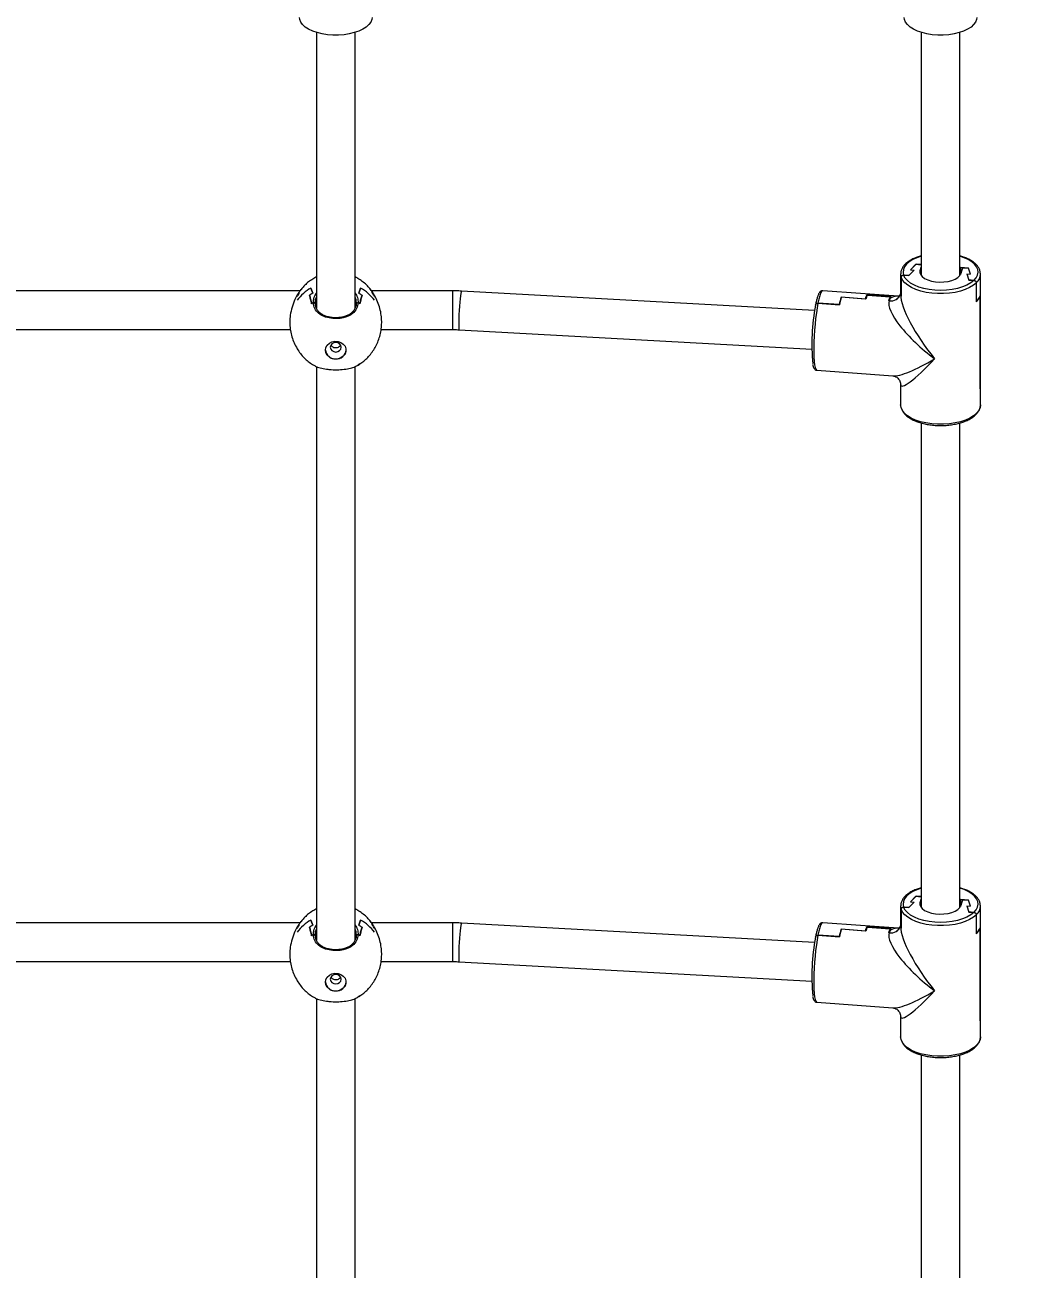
# Model space of a CAD drawing. Header units: millimetres. Extents: x -4213 to 6276, y -6120 to 3870.
# Drawn here: x -298 to 110, y -1187 to -673 of the extents above; entities that cross this region are included whole.
import ezdxf

# ---------------------------------------------------------------- set-up
doc = ezdxf.new("R2010")
doc.units = ezdxf.units.MM
for name, color, linetype in [('DIKOM_ОБЪЕКТ', 7, 'Continuous'), ('DIKOM_РАЗМЕР_ЗОНА', 7, 'Continuous'), ('DIKOM_РАЗМЕР_ОБЪЕКТА', 7, 'Continuous')]:
    doc.layers.add(name, color=color, linetype=linetype)
doc.styles.add('style1', font='arial.ttf', dxfattribs={"width": 0.8})
doc.dimstyles.new('1-50', dxfattribs={"dimtxt": 300, "dimasz": 200, "dimexe": 100, "dimexo": 0, "dimgap": 100, "dimtad": 1, "dimtxsty": 'style1', "dimcen": 200, "dimclrd": 7, "dimclre": 7, "dimclrt": 7, "dimadec": 1, "dimazin": 2, "dimtfac": 1, "dimtmove": 0, "dimatfit": 2, "dimfxl": 0, "dimlwd": 25, "dimlwe": 18, "dimarcsym": 0})

# ---------------------------------------------------------------- blocks, each defined once
blk = doc.blocks.new('*D10')
at = {"layer": 'Defpoints', "color": 0, "transparency": 16777216}
for p in [(-1727.86, 1809.48), (-15.26, -2213.81), (5045.73, -2213.81)]:
    blk.add_point(p, dxfattribs=at)
at = {"layer": 'DIKOM_РАЗМЕР_ОБЪЕКТА', "color": 7, "lineweight": 18, "transparency": 16777216}
for p, q in [((-1727.86, 1809.48), (5145.73, 1809.48)), ((-15.26, -2213.81), (5145.73, -2213.81))]:
    blk.add_line(p, q, dxfattribs=at)
at = {"layer": 'DIKOM_РАЗМЕР_ОБЪЕКТА', "color": 7, "lineweight": 25, "transparency": 16777216}
blk.add_line((5045.73, 1609.48), (5045.73, -2013.81), dxfattribs=at)
at = {"layer": 'DIKOM_РАЗМЕР_ОБЪЕКТА', "color": 7, "transparency": 16777216}
for points in [[(5012.4, 1609.48), (5079.07, 1609.48), (5045.73, 1809.48)], [(5012.4, -2013.81), (5079.07, -2013.81), (5045.73, -2213.81)]]:
    blk.add_solid(points, dxfattribs=at)
at = {"layer": 'DIKOM_РАЗМЕР_ОБЪЕКТА', "color": 7, "transparency": 16777216, "insert": (4792.56, -133.86), "char_height": 300, "attachment_point": 5, "rotation": 90, "style": 'style1'}
blk.add_mtext('4000', dxfattribs=at)
blk = doc.blocks.new('*D11')
at = {"layer": 'Defpoints', "color": 0, "transparency": 16777216}
for p in [(-2152.13, 1385.22), (2355.18, -47.82), (2355.18, -4950.7)]:
    blk.add_point(p, dxfattribs=at)
at = {"layer": 'DIKOM_РАЗМЕР_ОБЪЕКТА', "color": 7, "lineweight": 18, "transparency": 16777216}
for p, q in [((-2152.13, 1385.22), (-2152.13, -5050.7)), ((2355.18, -47.82), (2355.18, -5050.7))]:
    blk.add_line(p, q, dxfattribs=at)
at = {"layer": 'DIKOM_РАЗМЕР_ОБЪЕКТА', "color": 7, "lineweight": 25, "transparency": 16777216}
blk.add_line((-1952.13, -4950.7), (2155.18, -4950.7), dxfattribs=at)
at = {"layer": 'DIKOM_РАЗМЕР_ОБЪЕКТА', "color": 7, "transparency": 16777216}
for points in [[(-1952.13, -4917.36), (-1952.13, -4984.03), (-2152.13, -4950.7)], [(2155.18, -4917.36), (2155.18, -4984.03), (2355.18, -4950.7)]]:
    blk.add_solid(points, dxfattribs=at)
at = {"layer": 'DIKOM_РАЗМЕР_ОБЪЕКТА', "color": 7, "transparency": 16777216, "insert": (229.85, -4697.52), "char_height": 300, "attachment_point": 5, "style": 'style1'}
blk.add_mtext('4500', dxfattribs=at)
blk = doc.blocks.new('*D12')
at = {"layer": 'Defpoints', "color": 0, "transparency": 16777216}
for p in [(-2081.42, 3870.14), (324.17, -3713.81), (6175.91, -3713.81)]:
    blk.add_point(p, dxfattribs=at)
at = {"layer": 'DIKOM_РАЗМЕР_ЗОНА', "color": 7, "lineweight": 18, "transparency": 16777216}
for p, q in [((-2081.42, 3870.14), (6275.91, 3870.14)), ((324.17, -3713.81), (6275.91, -3713.81))]:
    blk.add_line(p, q, dxfattribs=at)
at = {"layer": 'DIKOM_РАЗМЕР_ЗОНА', "color": 7, "lineweight": 25, "transparency": 16777216}
blk.add_line((6175.91, 3670.14), (6175.91, -3513.81), dxfattribs=at)
at = {"layer": 'DIKOM_РАЗМЕР_ЗОНА', "color": 7, "transparency": 16777216}
for points in [[(6142.57, 3670.14), (6209.24, 3670.14), (6175.91, 3870.14)], [(6142.57, -3513.81), (6209.24, -3513.81), (6175.91, -3713.81)]]:
    blk.add_solid(points, dxfattribs=at)
at = {"layer": 'DIKOM_РАЗМЕР_ЗОНА', "color": 7, "transparency": 16777216, "insert": (5922.73, -112.66), "char_height": 300, "attachment_point": 5, "rotation": 90, "style": 'style1'}
blk.add_mtext('7600', dxfattribs=at)
blk = doc.blocks.new('*D13')
at = {"layer": 'Defpoints', "color": 0, "transparency": 16777216}
for p in [(-4212.78, 1738.76), (3855.18, -47.82), (3855.18, -6019.79)]:
    blk.add_point(p, dxfattribs=at)
at = {"layer": 'DIKOM_РАЗМЕР_ЗОНА', "color": 7, "lineweight": 18, "transparency": 16777216}
for p, q in [((-4212.78, 1738.76), (-4212.78, -6119.79)), ((3855.18, -47.82), (3855.18, -6119.79))]:
    blk.add_line(p, q, dxfattribs=at)
at = {"layer": 'DIKOM_РАЗМЕР_ЗОНА', "color": 7, "lineweight": 25, "transparency": 16777216}
blk.add_line((-4012.78, -6019.79), (3655.18, -6019.79), dxfattribs=at)
at = {"layer": 'DIKOM_РАЗМЕР_ЗОНА', "color": 7, "transparency": 16777216}
for points in [[(-4012.78, -5986.46), (-4012.78, -6053.13), (-4212.78, -6019.79)], [(3655.18, -5986.46), (3655.18, -6053.13), (3855.18, -6019.79)]]:
    blk.add_solid(points, dxfattribs=at)
at = {"layer": 'DIKOM_РАЗМЕР_ЗОНА', "color": 7, "transparency": 16777216, "insert": (310.33, -5766.62), "char_height": 300, "attachment_point": 5, "style": 'style1'}
blk.add_mtext('8100', dxfattribs=at)

msp = doc.modelspace()

# ---------------------------------------------------------------- linework, layer by layer
at = {"layer": 'DIKOM_ОБЪЕКТ', "color": 7, "linetype": 'Continuous', "lineweight": 15}
for p, q in [((-177.821, -676.094), (-177.821, -790.124)), ((-161.821, -790.109), (-161.821, -676.094)), ((72.179, -676.094), (72.179, -776.56)), ((88.179, -776.56), (88.179, -676.094)), ((63.681, -775.884), (63.679, -776.02)), ((63.679, -776.02), (63.679, -783.772)), ((67.103, -776.616), (64.908, -776.453)), ((64.926, -776.504), (67.058, -776.662)), ((67.058, -776.662), (69.301, -774.344)), ((70.046, -771.915), (67.818, -774.234)), ((70.016, -771.962), (67.818, -774.234)), ((67.818, -774.234), (69.301, -774.344)), ((70.016, -771.962), (72.179, -772.122)), ((72.179, -772.073), (70.046, -771.915)), ((70.046, -771.965), (70.046, -771.915)), ((71.773, -774.527), (72.179, -773.206)), ((71.773, -775.771), (71.773, -774.527)), ((91.801, -773.525), (88.438, -773.276)), ((88.438, -773.276), (88.438, -776.136)), ((89.314, -773.391), (88.584, -775.771)), ((89.314, -773.391), (91.801, -773.575)), ((91.056, -775.954), (92.539, -776.064)), ((91.056, -775.954), (91.809, -778.494)), ((92.539, -776.064), (91.801, -773.525)), ((91.801, -773.575), (91.801, -773.525)), ((92.539, -776.064), (91.801, -773.575)), ((96.679, -776.02), (96.662, -775.66)), ((96.679, -822.183), (96.679, -776.02)), ((-179.322, -783.96), (-180.071, -781.821)), ((-180.071, -781.821), (-179.322, -783.96)), ((-159.572, -781.821), (-160.321, -783.96)), ((-160.321, -783.96), (-159.572, -781.821)), ((63.869, -777.247), (63.869, -784.999)), ((63.885, -785.137), (63.885, -777.298)), ((93.99, -778.606), (91.794, -778.443)), ((91.809, -778.494), (93.941, -778.652)), ((94.982, -787.439), (94.982, -779.6)), ((95.028, -787.305), (95.028, -779.553)), ((-184.625, -782.948), (-405.024, -782.948)), ((-178.525, -784.955), (-177.821, -783.889)), ((-121.524, -782.948), (-155.024, -782.948)), ((-154.966, -783.111), (-154.637, -784.072)), ((-121.524, -782.948), (-121.524, -798.948)), ((28.134, -791.09), (-117.894, -783.048)), ((62.668, -785.18), (31.46, -782.87)), ((49.03, -786.344), (39.043, -785.605)), ((39.043, -785.605), (39.043, -785.947)), ((49.277, -786.363), (39.142, -785.612)), ((59.663, -785.323), (49.775, -784.591)), ((49.775, -784.591), (49.775, -785.037)), ((49.985, -784.663), (59.379, -785.359)), ((58.918, -787.076), (58.671, -787.058)), ((59.379, -785.829), (59.379, -785.359)), ((63.679, -783.859), (63.679, -784.503)), ((63.885, -785), (63.869, -784.999)), ((96.494, -785.067), (96.467, -785.065)), ((96.494, -823.391), (96.494, -784.979)), ((96.494, -785.067), (96.494, -823.478)), ((-161.305, -788.081), (-161.305, -787.786)), ((29.497, -788.058), (38.397, -788.717)), ((38.313, -788.634), (29.512, -787.983)), ((38.313, -788.634), (38.313, -788.711)), ((95.028, -787.305), (94.982, -787.302)), ((-401.09, -798.948), (-188.567, -798.948)), ((-151.09, -798.948), (-121.524, -798.948)), ((-118.774, -799.024), (26.945, -807.049)), ((-177.821, -814.246), (-177.821, -1051.425)), ((-161.821, -1051.409), (-161.821, -814.248)), ((29.024, -815.78), (60.494, -818.109)), ((63.679, -821.539), (63.679, -830.022)), ((96.679, -830.022), (96.679, -822.27)), ((96.679, -830.022), (96.676, -830.16)), ((72.179, -837.57), (72.179, -1037.861)), ((88.179, -1037.861), (88.179, -837.575)), ((70.046, -1033.216), (67.818, -1035.535)), ((70.016, -1033.263), (67.818, -1035.535)), ((70.016, -1033.263), (72.179, -1033.423)), ((72.179, -1033.374), (70.046, -1033.216)), ((70.046, -1033.265), (70.046, -1033.216)), ((63.681, -1037.184), (63.679, -1037.321)), ((63.679, -1037.321), (63.679, -1045.073)), ((63.869, -1038.548), (63.869, -1046.3)), ((63.885, -1046.438), (63.885, -1038.599)), ((67.103, -1037.916), (64.908, -1037.754)), ((64.926, -1037.805), (67.058, -1037.963)), ((67.058, -1037.963), (69.301, -1035.645)), ((67.818, -1035.535), (69.301, -1035.645)), ((71.773, -1035.828), (72.179, -1034.506)), ((71.773, -1037.072), (71.773, -1035.828)), ((91.801, -1034.826), (88.438, -1034.577)), ((88.438, -1034.577), (88.438, -1037.436)), ((89.314, -1034.691), (88.584, -1037.072)), ((89.314, -1034.691), (91.801, -1034.875)), ((91.056, -1037.255), (92.539, -1037.364)), ((91.056, -1037.255), (91.809, -1039.795)), ((92.539, -1037.364), (91.801, -1034.826)), ((91.801, -1034.875), (91.801, -1034.826)), ((92.539, -1037.364), (91.801, -1034.875)), ((96.679, -1037.321), (96.662, -1036.961)), ((96.679, -1083.484), (96.679, -1037.321)), ((-184.625, -1044.249), (-405.024, -1044.249)), ((-179.322, -1045.261), (-180.071, -1043.122)), ((-180.071, -1043.122), (-179.322, -1045.261)), ((-159.572, -1043.122), (-160.321, -1045.261)), ((-160.321, -1045.261), (-159.572, -1043.122)), ((-121.524, -1044.249), (-155.024, -1044.249)), ((-121.524, -1044.249), (-121.524, -1060.249)), ((62.668, -1046.481), (31.46, -1044.171)), ((93.99, -1039.906), (91.794, -1039.744)), ((91.809, -1039.795), (93.941, -1039.952)), ((94.982, -1048.739), (94.982, -1040.9)), ((95.028, -1048.606), (95.028, -1040.854)), ((-178.525, -1046.256), (-177.821, -1045.19)), ((-161.305, -1049.382), (-161.305, -1049.086)), ((-154.966, -1044.411), (-154.637, -1045.373)), ((28.134, -1052.391), (-117.894, -1044.349)), ((29.497, -1049.359), (38.397, -1050.018)), ((38.313, -1049.934), (29.512, -1049.283)), ((49.03, -1047.645), (39.043, -1046.906)), ((39.043, -1046.906), (39.043, -1047.247)), ((49.277, -1047.663), (39.142, -1046.913)), ((59.663, -1046.624), (49.775, -1045.892)), ((49.775, -1045.892), (49.775, -1046.338)), ((49.985, -1045.964), (59.379, -1046.659)), ((58.918, -1048.377), (58.671, -1048.358)), ((59.379, -1047.13), (59.379, -1046.659)), ((63.679, -1045.16), (63.679, -1045.804)), ((63.885, -1046.301), (63.869, -1046.3)), ((95.028, -1048.606), (94.982, -1048.603)), ((96.494, -1046.367), (96.467, -1046.365)), ((96.494, -1084.691), (96.494, -1046.28)), ((96.494, -1046.367), (96.494, -1084.778)), ((38.313, -1049.934), (38.313, -1050.012)), ((-401.09, -1060.249), (-188.567, -1060.249)), ((-151.09, -1060.249), (-121.524, -1060.249)), ((-118.774, -1060.324), (26.945, -1068.349)), ((-177.821, -1075.546), (-177.821, -1312.726)), ((-161.821, -1312.71), (-161.821, -1075.549)), ((29.024, -1077.081), (60.494, -1079.41)), ((63.679, -1082.839), (63.679, -1091.323)), ((96.679, -1091.323), (96.679, -1083.571)), ((96.679, -1091.323), (96.676, -1091.461)), ((72.179, -1098.87), (72.179, -1299.161)), ((88.179, -1299.161), (88.179, -1098.875))]:
    msp.add_line(p, q, dxfattribs=at)
at = {"layer": 'DIKOM_ОБЪЕКТ', "color": 7, "linetype": 'Continuous', "lineweight": 15, "flags": 128}
for points in [[(-154.821, -669.861), (-154.92, -670.706), (-155.358, -671.813), (-156.134, -672.875), (-157.231, -673.866), (-158.623, -674.764), (-160.278, -675.546), (-162.156, -676.195), (-164.214, -676.696), (-166.404, -677.036), (-168.673, -677.208), (-170.97, -677.208), (-173.239, -677.036), (-175.429, -676.696), (-177.487, -676.195), (-179.365, -675.546), (-181.02, -674.764), (-182.412, -673.866), (-183.509, -672.875), (-184.285, -671.813), (-184.723, -670.706), (-184.821, -669.861)], [(95.179, -669.861), (95.08, -670.706), (94.642, -671.813), (93.866, -672.875), (92.769, -673.866), (91.377, -674.764), (89.722, -675.546), (87.844, -676.195), (85.786, -676.696), (83.596, -677.036), (81.327, -677.208), (79.03, -677.208), (76.761, -677.036), (74.571, -676.696), (72.513, -676.195), (70.635, -675.546), (68.98, -674.764), (67.588, -673.866), (66.491, -672.875), (65.715, -671.813), (65.277, -670.706), (65.179, -669.861)], [(72.179, -768.627), (70.394, -769.243), (68.693, -770.036), (67.255, -770.945), (66.112, -771.951), (65.291, -773.03), (64.811, -774.157), (64.682, -775.307), (64.908, -776.453)], [(93.99, -778.606), (94.893, -777.543), (95.459, -776.425), (95.676, -775.278), (95.539, -774.129), (95.05, -773.002), (94.221, -771.925), (93.07, -770.921), (91.625, -770.014), (89.918, -769.225), (88.179, -768.627)], [(63.679, -776.02), (63.679, -776.038), (63.869, -777.247)], [(93.941, -778.652), (92.673, -779.655), (91.104, -780.551), (89.272, -781.316), (87.221, -781.932), (85.001, -782.386), (82.664, -782.665), (80.268, -782.764), (77.87, -782.679), (75.527, -782.413), (73.296, -781.972), (71.231, -781.367), (69.381, -780.612), (67.791, -779.726), (66.499, -778.729), (65.536, -777.647), (64.926, -776.504)], [(71.773, -774.527), (71.694, -775.399), (71.985, -776.26), (72.634, -777.073), (73.613, -777.801), (74.879, -778.414), (76.377, -778.884), (78.041, -779.191), (79.798, -779.321), (81.572, -779.268), (83.285, -779.036), (84.862, -778.634), (86.234, -778.079), (87.342, -777.397), (88.137, -776.616), (88.584, -775.771)], [(88.179, -773.245), (88.28, -773.26), (88.438, -773.276)], [(94.982, -779.6), (93.741, -780.637), (92.2, -781.572), (90.395, -782.385), (88.364, -783.058), (86.153, -783.576), (83.81, -783.927), (81.388, -784.104), (78.938, -784.103), (76.516, -783.924), (74.175, -783.571), (71.966, -783.051), (69.938, -782.376), (68.136, -781.561), (66.599, -780.624), (65.361, -779.586), (64.45, -778.469), (63.885, -777.298)], [(-117.894, -783.048), (-117.921, -783.059), (-118.035, -783.338), (-118.163, -783.976), (-118.299, -784.945), (-118.437, -786.198), (-118.57, -787.677), (-118.692, -789.314), (-118.797, -791.031), (-118.88, -792.748), (-118.938, -794.385), (-118.968, -795.866), (-118.968, -797.121), (-118.938, -798.091), (-118.88, -798.731), (-118.797, -799.012), (-118.774, -799.024)], [(31.46, -782.87), (31.3, -782.903), (30.958, -783.242), (30.6, -783.938), (30.235, -784.977), (29.869, -786.335), (29.512, -787.983)], [(29.497, -788.058), (29.157, -789.968), (28.841, -792.085), (28.556, -794.364), (28.309, -796.753), (28.105, -799.199), (27.948, -801.648), (27.842, -804.045), (27.79, -806.338), (27.792, -808.474), (27.849, -810.407), (27.959, -812.093), (28.12, -813.495), (28.328, -814.582), (28.578, -815.33), (28.866, -815.721), (29.024, -815.78)], [(-174.072, -807.487), (-173.883, -806.396), (-173.333, -805.401), (-172.471, -804.592), (-171.374, -804.041), (-170.139, -803.795), (-168.876, -803.878), (-167.696, -804.281), (-166.706, -804.969), (-165.992, -805.881), (-165.619, -806.935), (-165.619, -808.038), (-165.992, -809.093), (-166.706, -810.004), (-167.696, -810.692), (-168.876, -811.096), (-170.139, -811.178), (-171.374, -810.932), (-172.471, -810.381), (-173.333, -809.572), (-173.883, -808.578), (-174.072, -807.487)], [(-169.821, -808.228), (-168.96, -808.079), (-168.231, -807.654), (-167.743, -807.018), (-167.572, -806.268), (-167.743, -805.518), (-168.231, -804.883), (-168.96, -804.458), (-169.821, -804.309), (-170.683, -804.458), (-171.412, -804.883), (-171.9, -805.518), (-172.071, -806.268), (-171.9, -807.018), (-171.412, -807.654), (-170.683, -808.079), (-169.821, -808.228)], [(96.676, -830.16), (96.499, -831.214), (95.954, -832.397), (95.056, -833.527), (93.825, -834.579), (92.288, -835.528), (90.48, -836.354), (88.442, -837.039), (86.218, -837.566), (83.859, -837.924), (81.417, -838.105), (78.948, -838.106), (76.507, -837.925), (74.147, -837.567), (71.923, -837.041), (69.884, -836.357), (68.075, -835.531), (66.537, -834.582), (65.305, -833.531), (64.405, -832.401), (63.859, -831.218), (63.679, -830.022)], [(72.179, -1029.927), (70.394, -1030.544), (68.693, -1031.336), (67.255, -1032.246), (66.112, -1033.251), (65.291, -1034.33), (64.811, -1035.458), (64.682, -1036.607), (64.908, -1037.754)], [(93.99, -1039.906), (94.893, -1038.843), (95.459, -1037.726), (95.676, -1036.579), (95.539, -1035.429), (95.05, -1034.303), (94.221, -1033.225), (93.07, -1032.222), (91.625, -1031.315), (89.918, -1030.526), (88.179, -1029.927)], [(63.679, -1037.321), (63.679, -1037.339), (63.869, -1038.548)], [(94.982, -1040.9), (93.741, -1041.938), (92.2, -1042.873), (90.395, -1043.686), (88.364, -1044.359), (86.153, -1044.877), (83.81, -1045.228), (81.388, -1045.405), (78.938, -1045.404), (76.516, -1045.225), (74.175, -1044.871), (71.966, -1044.351), (69.938, -1043.677), (68.136, -1042.862), (66.599, -1041.925), (65.361, -1040.887), (64.45, -1039.77), (63.885, -1038.599)], [(93.941, -1039.952), (92.673, -1040.956), (91.104, -1041.851), (89.272, -1042.616), (87.221, -1043.233), (85.001, -1043.687), (82.664, -1043.966), (80.268, -1044.064), (77.87, -1043.98), (75.527, -1043.713), (73.296, -1043.273), (71.231, -1042.667), (69.381, -1041.913), (67.791, -1041.027), (66.499, -1040.03), (65.536, -1038.948), (64.926, -1037.805)], [(71.773, -1035.828), (71.694, -1036.7), (71.985, -1037.561), (72.634, -1038.374), (73.613, -1039.102), (74.879, -1039.715), (76.377, -1040.185), (78.041, -1040.491), (79.798, -1040.621), (81.572, -1040.569), (83.285, -1040.337), (84.862, -1039.935), (86.234, -1039.38), (87.342, -1038.697), (88.137, -1037.917), (88.584, -1037.072)], [(88.179, -1034.546), (88.28, -1034.561), (88.438, -1034.577)], [(31.46, -1044.171), (31.3, -1044.204), (30.958, -1044.542), (30.6, -1045.239), (30.235, -1046.278), (29.869, -1047.636), (29.512, -1049.283)], [(-117.894, -1044.349), (-117.921, -1044.36), (-118.035, -1044.638), (-118.163, -1045.277), (-118.299, -1046.245), (-118.437, -1047.498), (-118.57, -1048.978), (-118.692, -1050.614), (-118.797, -1052.332), (-118.88, -1054.049), (-118.938, -1055.686), (-118.968, -1057.167), (-118.968, -1058.421), (-118.938, -1059.392), (-118.88, -1060.032), (-118.797, -1060.312), (-118.774, -1060.324)], [(29.497, -1049.359), (29.157, -1051.269), (28.841, -1053.386), (28.556, -1055.665), (28.309, -1058.054), (28.105, -1060.5), (27.948, -1062.949), (27.842, -1065.346), (27.79, -1067.638), (27.792, -1069.775), (27.849, -1071.707), (27.959, -1073.394), (28.12, -1074.796), (28.328, -1075.883), (28.578, -1076.63), (28.866, -1077.022), (29.024, -1077.081)], [(-174.072, -1068.787), (-173.883, -1067.696), (-173.333, -1066.702), (-172.471, -1065.893), (-171.374, -1065.341), (-170.139, -1065.096), (-168.876, -1065.178), (-167.696, -1065.582), (-166.706, -1066.269), (-165.992, -1067.181), (-165.619, -1068.236), (-165.619, -1069.339), (-165.992, -1070.393), (-166.706, -1071.305), (-167.696, -1071.993), (-168.876, -1072.396), (-170.139, -1072.479), (-171.374, -1072.233), (-172.471, -1071.681), (-173.333, -1070.873), (-173.883, -1069.878), (-174.072, -1068.787)], [(-169.821, -1069.529), (-168.96, -1069.38), (-168.231, -1068.955), (-167.743, -1068.319), (-167.572, -1067.569), (-167.743, -1066.819), (-168.231, -1066.183), (-168.96, -1065.758), (-169.821, -1065.609), (-170.683, -1065.758), (-171.412, -1066.183), (-171.9, -1066.819), (-172.071, -1067.569), (-171.9, -1068.319), (-171.412, -1068.955), (-170.683, -1069.38), (-169.821, -1069.529)], [(96.676, -1091.461), (96.499, -1092.515), (95.954, -1093.698), (95.056, -1094.828), (93.825, -1095.879), (92.288, -1096.829), (90.48, -1097.655), (88.442, -1098.339), (86.218, -1098.866), (83.859, -1099.225), (81.417, -1099.406), (78.948, -1099.406), (76.507, -1099.226), (74.147, -1098.868), (71.923, -1098.341), (69.884, -1097.658), (68.075, -1096.832), (66.537, -1095.883), (65.305, -1094.832), (64.405, -1093.702), (63.859, -1092.519), (63.679, -1091.323)]]:
    msp.add_lwpolyline(points, dxfattribs=at)
at = {"layer": 'DIKOM_ОБЪЕКТ', "color": 7, "linetype": 'Continuous', "lineweight": 15}
for centre, radius, start, end in [((91.76, -775.875), 4.921, 311.62395, 358.31127), ((-171.405, -797.574), 17.98, 118.81771, 143.29418), ((-168.238, -797.574), 17.98, 36.70582, 61.18229), ((-172.458, -794.395), 16.248, 140.55723, 145.83358), ((-170.548, -801.018), 19.182, 117.21843, 121.94233), ((-169.083, -800.998), 19.158, 58.05483, 62.78442), ((-167.541, -791.768), 15.306, 37.51153, 38.84073), ((-167.185, -794.395), 16.248, 34.16642, 39.44277), ((68.984, -794.424), 31.213, 163.58753, 169.30878), ((69.401, -794.513), 31.541, 163.60845, 169.41074), ((55.421, -788.024), 6.608, 148.69601, 165.27075), ((56.031, -788.178), 6.994, 149.82898, 164.95156), ((65.419, -788.871), 6.988, 149.82564, 164.96175), ((59.476, -782.599), 4.512, 262.9017, 339.32947), ((59.537, -782.696), 4.424, 261.96233, 339.42007), ((65.309, -788.756), 6.608, 148.69601, 165.27075), ((67.769, -783.766), 4.091, 180.07962, 197.54315), ((67.782, -783.852), 4.104, 180.09904, 198.25237), ((90.978, -783.218), 5.818, 313.49626, 341.47663), ((91.012, -783.149), 5.78, 314.01719, 341.53676), ((-170.456, -803.572), 17.894, 118.76392, 121.40158), ((-169.258, -803.698), 18.039, 58.61299, 61.22982), ((112.534, -805.042), 85.562, 169.12706, 185.42596), ((-170.114, -807.145), 3.966, 183.66456, 274.22442), ((-169.529, -807.145), 3.966, 265.77381, 356.33721), ((-169.182, -797.77), 17.887, 298.75908, 301.3981), ((92.575, -822.175), 4.103, 342.77372, 359.89295), ((92.569, -822.262), 4.109, 342.78658, 359.8801), ((91.76, -1037.176), 4.921, 311.62486, 358.3111), ((-171.406, -1058.873), 17.977, 118.81623, 143.29634), ((-168.237, -1058.873), 17.977, 36.70366, 61.18377), ((-167.545, -1053.07), 15.31, 37.50566, 38.83472), ((-172.467, -1055.689), 16.237, 140.5554, 145.8354), ((-170.548, -1062.318), 19.182, 117.21843, 121.94233), ((-170.514, -1064.771), 17.778, 118.75882, 121.41385), ((-169.2, -1064.895), 17.92, 58.60069, 61.23495), ((-169.083, -1062.298), 19.158, 58.05483, 62.78442), ((-167.176, -1055.689), 16.237, 34.1646, 39.4446), ((68.988, -1055.726), 31.217, 163.5877, 169.3081), ((69.397, -1055.813), 31.537, 163.6081, 169.41108), ((55.421, -1049.325), 6.608, 148.69601, 165.27075), ((56.031, -1049.479), 6.994, 149.82898, 164.95156), ((65.419, -1050.171), 6.987, 149.82496, 164.96101), ((59.476, -1043.9), 4.512, 262.90233, 339.32883), ((59.537, -1043.996), 4.424, 261.96388, 339.41853), ((65.309, -1050.057), 6.608, 148.69601, 165.27075), ((67.77, -1045.067), 4.091, 180.08032, 197.54245), ((67.782, -1045.153), 4.104, 180.09822, 198.25234), ((90.978, -1044.519), 5.818, 313.49626, 341.47663), ((91.012, -1044.45), 5.78, 314.01691, 341.53571), ((112.535, -1066.343), 85.563, 169.12711, 185.42592), ((-170.114, -1068.446), 3.966, 183.66524, 274.22284), ((-169.529, -1068.446), 3.966, 265.77539, 356.33653), ((-169.078, -1059.247), 17.682, 298.74026, 301.40975), ((92.576, -1083.476), 4.103, 342.77265, 359.89318), ((92.569, -1083.562), 4.11, 342.78714, 359.8787)]:
    msp.add_arc(centre, radius, start, end, dxfattribs=at)
for centre, major_axis, ratio, start_param, end_param in [((80.179, -803.021), (20.83, -16.769), 0.2931183, 3.2582357, 4.8290321), ((80.179, -803.021), (20.83, -16.769), 0.2931183, 2.739863, 3.2582357), ((80.179, -803.021), (-15.548, 21.096), 0.2617599, 0.3292647, 0.3412619), ((80.179, -803.021), (-15.548, 21.096), 0.2617599, 0.3412619, 1.7625369), ((-169.821, -790.116), (8.5, 0), 0.346112, 2.7968915, 2.9562554), ((-169.821, -790.116), (8.5, 0), 0.346112, 0.1870179, 0.3447012), ((80.179, -803.021), (21.183, 14.42), 0.2116084, 3.4017957, 4.4542193), ((80.179, -803.021), (16.284, 19.132), 0.1389714, 2.9797448, 4.4010199), ((80.179, -1064.322), (20.83, -16.769), 0.2931183, 3.2582357, 4.8290321), ((80.179, -1064.322), (20.83, -16.769), 0.2931183, 2.739863, 3.2582357), ((80.179, -1064.322), (-15.548, 21.096), 0.2617599, 0.3292647, 0.3412619), ((80.179, -1064.322), (-15.548, 21.096), 0.2617599, 0.3412619, 1.7625369), ((-169.821, -1051.416), (8.5, 0), 0.346112, 2.7968915, 2.9562554), ((-169.821, -1051.416), (8.5, 0), 0.346112, 0.1870179, 0.3447012), ((80.179, -1064.322), (21.183, 14.42), 0.2116084, 3.4017957, 4.4542193), ((80.179, -1064.322), (16.284, 19.132), 0.1389714, 2.9797448, 4.4010199)]:
    msp.add_ellipse(centre, major_axis=major_axis, ratio=ratio, start_param=start_param, end_param=end_param, dxfattribs=at)
for points, knots in [([(72.179, -768.467), (71.606, -768.639), (70.374, -769.008), (68.695, -769.743), (67.136, -770.628), (65.826, -771.64), (64.788, -772.76), (64.082, -773.97), (63.717, -775.021), (63.721, -775.655), (63.722, -775.858)], [0, 0, 0, 0, 0.1185321, 0.2553075, 0.3927702, 0.5309158, 0.6691177, 0.8055126, 0.9377506, 1, 1, 1, 1]), ([(96.62, -775.594), (96.605, -775.361), (96.561, -774.72), (96.144, -773.706), (95.421, -772.581), (94.397, -771.525), (93.097, -770.549), (91.534, -769.681), (89.891, -768.974), (88.702, -768.626), (88.179, -768.472)], [0, 0, 0, 0, 0.0737129, 0.2023909, 0.3333895, 0.4686711, 0.607593, 0.7482608, 0.8890724, 1, 1, 1, 1]), ([(63.869, -777.247), (63.877, -777.163), (63.895, -776.986), (64.045, -776.749), (64.282, -776.563), (64.582, -776.453), (64.802, -776.453), (64.908, -776.453)], [0, 0, 0, 0, 0.1812459, 0.3816701, 0.5866926, 0.800288, 1, 1, 1, 1]), ([(63.885, -777.298), (63.885, -777.288), (63.886, -777.185), (63.934, -776.992), (64.101, -776.758), (64.356, -776.586), (64.645, -776.5), (64.843, -776.503), (64.926, -776.504)], [0, 0, 0, 0, 0.0211163, 0.221036, 0.4213401, 0.6274864, 0.8430621, 1, 1, 1, 1]), ([(-177.821, -777.207), (-177.902, -777.244), (-178.585, -777.55), (-179.812, -778.32), (-181.483, -779.55), (-182.963, -780.907), (-183.791, -781.915), (-184.161, -782.366)], [0, 0, 0, 0, 0.0319987, 0.2707746, 0.5226476, 0.786585, 1, 1, 1, 1]), ([(-155.48, -782.364), (-155.891, -781.868), (-156.789, -780.786), (-158.406, -779.352), (-160.106, -778.106), (-161.297, -777.488), (-161.821, -777.216)], [0, 0, 0, 0, 0.2358082, 0.5145456, 0.7860933, 1, 1, 1, 1]), ([(93.941, -778.652), (94.038, -778.665), (94.259, -778.697), (94.538, -778.837), (94.772, -779.039), (94.932, -779.28), (94.981, -779.484), (94.982, -779.59), (94.982, -779.6)], [0, 0, 0, 0, 0.1826787, 0.4148684, 0.5692101, 0.7739073, 0.978817, 1, 1, 1, 1]), ([(93.99, -778.606), (94.003, -778.607), (94.14, -778.618), (94.398, -778.686), (94.713, -778.878), (94.907, -779.112), (95.01, -779.343), (95.022, -779.48), (95.028, -779.553)], [0, 0, 0, 0, 0.0260803, 0.2583726, 0.4881969, 0.7092287, 0.8434921, 1, 1, 1, 1]), ([(-185.114, -783.688), (-185.299, -783.943), (-185.93, -784.815), (-186.816, -786.684), (-187.619, -788.808), (-188.273, -790.995), (-188.715, -793.164), (-188.77, -794.551), (-188.786, -794.944)], [0, 0, 0, 0, 0.1110267, 0.3805673, 0.5140782, 0.6521298, 0.901538, 1, 1, 1, 1]), ([(-184.161, -782.366), (-184.273, -782.492), (-184.636, -782.901), (-184.924, -783.363), (-185.122, -783.683)], [0, 0, 0, 0, 0.3095101, 1, 1, 1, 1]), ([(-185.006, -784.072), (-184.928, -783.752), (-184.788, -783.175), (-184.354, -782.616), (-184.16, -782.366)], [0, 0, 0, 0, 0.5547667, 1, 1, 1, 1]), ([(-185.006, -784.072), (-184.928, -783.752), (-184.788, -783.175), (-184.354, -782.616), (-184.16, -782.366)], [0, 0, 0, 0, 0.5547667, 1, 1, 1, 1]), ([(-179.78, -788.298), (-179.929, -787.645), (-180.23, -786.33), (-180.54, -785.273), (-180.696, -784.741)], [0, 0, 0, 0, 0.496483, 1, 1, 1, 1]), ([(-180.696, -784.741), (-180.542, -785.265), (-180.232, -786.322), (-179.931, -787.637), (-179.78, -788.298)], [0, 0, 0, 0, 0.4965744, 1, 1, 1, 1]), ([(-179.067, -787.885), (-179.07, -787.797), (-179.101, -786.826), (-178.799, -785.846), (-178.525, -784.955)], [0, 0, 0, 0, 0.0913707, 1, 1, 1, 1]), ([(-177.821, -785.36), (-177.822, -785.36), (-178.312, -786.137), (-178.351, -787.195), (-178.312, -788.163), (-178.307, -788.298)], [0, 0, 0, 0, 0.0004182, 0.8605258, 1, 1, 1, 1]), ([(-161.821, -783.804), (-161.453, -784.406), (-160.651, -785.715), (-160.602, -787.124), (-160.576, -787.885)], [0, 0, 0, 0, 0.459702, 1, 1, 1, 1]), ([(-161.336, -788.298), (-161.308, -787.519), (-161.274, -786.58), (-161.742, -785.704), (-161.821, -785.556)], [0, 0, 0, 0, 0.8306338, 1, 1, 1, 1]), ([(-158.946, -784.741), (-159.101, -785.265), (-159.411, -786.322), (-159.712, -787.637), (-159.863, -788.298)], [0, 0, 0, 0, 0.4965761, 1, 1, 1, 1]), ([(-159.863, -788.298), (-159.714, -787.645), (-159.413, -786.33), (-159.103, -785.273), (-158.946, -784.741)], [0, 0, 0, 0, 0.4964813, 1, 1, 1, 1]), ([(-154.637, -784.072), (-154.715, -783.752), (-154.855, -783.175), (-155.289, -782.615), (-155.483, -782.366)], [0, 0, 0, 0, 0.554694, 1, 1, 1, 1]), ([(-154.535, -783.663), (-154.747, -783.322), (-155.031, -782.865), (-155.39, -782.465), (-155.48, -782.364)], [0, 0, 0, 0, 0.7490841, 1, 1, 1, 1]), ([(-150.847, -794.974), (-150.911, -794.121), (-151.044, -792.367), (-151.772, -789.489), (-152.8, -786.712), (-153.801, -784.676), (-154.378, -783.884), (-154.537, -783.664)], [0, 0, 0, 0, 0.2062318, 0.4237847, 0.6523978, 0.9038189, 1, 1, 1, 1]), ([(-117.894, -783.048), (-118.601, -783.015), (-119.81, -782.958), (-121.021, -782.951), (-121.524, -782.948)], [0, 0, 0, 0, 0.5852568, 1, 1, 1, 1]), ([(29.539, -784.819), (29.497, -784.92), (29.321, -785.347), (29.043, -786.363), (28.75, -787.586), (28.589, -788.416), (28.538, -788.677)], [0, 0, 0, 0, 0.1147184, 0.4856682, 0.8379958, 1, 1, 1, 1]), ([(31.447, -782.892), (31.263, -782.897), (30.872, -782.906), (30.438, -783.219), (30.09, -783.617), (29.804, -784.107), (29.622, -784.595), (29.539, -784.819)], [0, 0, 0, 0, 0.1488593, 0.3160163, 0.5059554, 0.773871, 1, 1, 1, 1]), ([(63.656, -784.296), (63.595, -784.407), (63.462, -784.65), (63.022, -785.043), (62.651, -785.191), (62.629, -785.193), (62.62, -785.194)], [0, 0, 0, 0, 0.2533892, 0.5534519, 0.8102881, 1, 1, 1, 1]), ([(-179.067, -787.885), (-179.019, -787.865), (-178.924, -787.823), (-178.762, -787.817), (-178.607, -787.856), (-178.471, -787.938), (-178.366, -788.059), (-178.314, -788.186), (-178.309, -788.269), (-178.307, -788.298)], [0, 0, 0, 0, 0.1453523, 0.2907569, 0.4346165, 0.5821308, 0.7385324, 0.9061945, 1, 1, 1, 1]), ([(-178.307, -788.298), (-178.313, -788.242), (-178.326, -788.129), (-178.424, -787.98), (-178.567, -787.872), (-178.736, -787.819), (-178.904, -787.821), (-179.012, -787.856), (-179.062, -787.883), (-179.067, -787.885)], [0, 0, 0, 0, 0.177678, 0.3554553, 0.5284476, 0.6893638, 0.8388451, 0.983106, 1, 1, 1, 1]), ([(-160.576, -787.885), (-160.708, -788.703), (-160.981, -790.386), (-162.722, -792.428), (-164.985, -793.655), (-167.553, -794.335), (-170.317, -794.533), (-173.363, -794.109), (-176.008, -793.04), (-177.95, -791.36), (-178.891, -789.532), (-179.021, -788.317), (-179.067, -787.885)], [0, 0, 0, 0, 0.111435, 0.2293607, 0.3390154, 0.4101116, 0.5167121, 0.6232577, 0.7293928, 0.8348016, 0.941414, 1, 1, 1, 1]), ([(-162.658, -791.415), (-162.955, -791.719), (-163.555, -792.333), (-164.774, -793.05), (-166.168, -793.599), (-167.701, -793.949), (-169.309, -794.106), (-170.937, -794.071), (-172.524, -793.841), (-174.003, -793.42), (-175.322, -792.815), (-176.428, -792.038), (-177.312, -791.105), (-177.923, -790.023), (-178.252, -789.06), (-178.266, -788.449), (-178.271, -788.261)], [0, 0, 0, 0, 0.0734673, 0.148421, 0.222792, 0.2967663, 0.3704869, 0.4445612, 0.5185351, 0.5924183, 0.6656976, 0.7389679, 0.8125491, 0.8881455, 0.9655756, 1, 1, 1, 1]), ([(-161.373, -788.261), (-161.387, -788.528), (-161.426, -789.234), (-161.856, -790.282), (-162.288, -791.073), (-162.642, -791.401), (-162.658, -791.415)], [0, 0, 0, 0, 0.2315424, 0.6116453, 0.982889, 1, 1, 1, 1]), ([(-161.336, -788.298), (-161.33, -788.242), (-161.317, -788.129), (-161.219, -787.98), (-161.076, -787.872), (-160.907, -787.819), (-160.739, -787.821), (-160.631, -787.856), (-160.581, -787.883), (-160.576, -787.885)], [0, 0, 0, 0, 0.177678, 0.3554553, 0.5284476, 0.6893638, 0.8388451, 0.983106, 1, 1, 1, 1]), ([(-160.576, -787.885), (-160.624, -787.865), (-160.719, -787.823), (-160.881, -787.817), (-161.036, -787.856), (-161.172, -787.938), (-161.277, -788.059), (-161.329, -788.186), (-161.334, -788.269), (-161.336, -788.298)], [0, 0, 0, 0, 0.1453561, 0.2907646, 0.434628, 0.5821462, 0.738552, 0.9061824, 1, 1, 1, 1]), ([(28.508, -788.902), (28.514, -788.831), (28.527, -788.652), (28.658, -788.392), (28.877, -788.198), (29.138, -788.082), (29.342, -788.05), (29.473, -788.057), (29.497, -788.058)], [0, 0, 0, 0, 0.1531469, 0.385817, 0.6118597, 0.7533945, 0.9536665, 1, 1, 1, 1]), ([(28.523, -788.824), (28.531, -788.738), (28.549, -788.543), (28.703, -788.278), (28.96, -788.076), (29.247, -787.98), (29.436, -787.982), (29.512, -787.983)], [0, 0, 0, 0, 0.1871887, 0.4186983, 0.6429202, 0.8564585, 1, 1, 1, 1]), ([(-188.773, -794.944), (-188.794, -795.545), (-188.846, -797.027), (-188.566, -799.391), (-187.977, -801.991), (-187.055, -804.512), (-185.869, -806.812), (-184.475, -808.855), (-182.942, -810.624), (-181.238, -812.159), (-179.714, -813.287), (-178.716, -813.812), (-178.382, -813.988)], [0, 0, 0, 0, 0.0794415, 0.1961151, 0.3134952, 0.4312111, 0.5490858, 0.6530025, 0.7548039, 0.8542941, 0.9512195, 1, 1, 1, 1]), ([(-161.234, -813.99), (-160.776, -813.733), (-159.711, -813.134), (-158.16, -811.956), (-156.568, -810.48), (-155.1, -808.763), (-153.79, -806.827), (-152.677, -804.69), (-151.793, -802.38), (-151.174, -799.927), (-150.823, -797.44), (-150.839, -795.777), (-150.847, -794.974)], [0, 0, 0, 0, 0.0681389, 0.1583065, 0.2527956, 0.351317, 0.4535947, 0.5593353, 0.6681916, 0.779763, 0.8936043, 1, 1, 1, 1]), ([(-121.524, -798.948), (-120.986, -798.952), (-120.068, -798.96), (-119.153, -799.005), (-118.774, -799.024)], [0, 0, 0, 0, 0.5852501, 1, 1, 1, 1]), ([(-169.821, -806.558), (-170.071, -806.534), (-170.569, -806.487), (-171.218, -806.112), (-171.645, -805.724), (-171.762, -805.451), (-171.786, -805.394)], [0, 0, 0, 0, 0.3039816, 0.6077211, 0.9177297, 1, 1, 1, 1]), ([(-167.846, -805.367), (-167.886, -805.454), (-168.026, -805.754), (-168.488, -806.163), (-169.134, -806.501), (-169.606, -806.54), (-169.821, -806.558)], [0, 0, 0, 0, 0.124129, 0.4290827, 0.7402818, 1, 1, 1, 1]), ([(-178.375, -813.975), (-178.306, -814.029), (-177.992, -814.271), (-176.34, -814.803), (-174.011, -815.297), (-171.37, -815.586), (-168.597, -815.623), (-165.6, -815.306), (-163.15, -814.755), (-161.65, -814.257), (-161.323, -814.027), (-161.245, -813.972)], [0, 0, 0, 0, 0.0414491, 0.1888582, 0.3269013, 0.4173842, 0.5531557, 0.6887666, 0.82369, 0.9579138, 1, 1, 1, 1]), ([(27.372, -813.38), (27.394, -813.513), (27.485, -814.044), (27.673, -814.601), (27.964, -815.17), (28.339, -815.55), (28.767, -815.796), (29.001, -815.763), (29.037, -815.758)], [0, 0, 0, 0, 0.1084424, 0.4344674, 0.6488634, 0.8144536, 0.971478, 1, 1, 1, 1]), ([(60.548, -818.12), (60.588, -818.122), (60.731, -818.129), (61.277, -818.255), (62.086, -818.652), (62.894, -819.382), (63.43, -820.264), (63.656, -821.055), (63.667, -821.356), (63.672, -821.487)], [0, 0, 0, 0, 0.0570506, 0.203785, 0.3730701, 0.5485676, 0.7214433, 0.8785616, 1, 1, 1, 1]), ([(63.701, -829.781), (63.694, -829.828), (63.618, -830.28), (63.781, -831.152), (64.198, -832.337), (64.94, -833.461), (65.959, -834.518), (67.261, -835.493), (68.82, -836.364), (70.601, -837.111), (72.562, -837.721), (74.664, -838.184), (76.868, -838.494), (79.131, -838.647), (81.413, -838.64), (83.672, -838.475), (85.865, -838.152), (87.954, -837.678), (89.898, -837.059), (91.665, -836.301), (93.22, -835.413), (94.531, -834.403), (95.569, -833.282), (96.275, -832.073), (96.64, -831.021), (96.636, -830.388), (96.635, -830.186)], [0, 0, 0, 0, 0.0047842, 0.0462218, 0.0874253, 0.1293728, 0.1726913, 0.2171762, 0.2622191, 0.3073106, 0.3522657, 0.3970778, 0.441776, 0.4864019, 0.5309997, 0.5756049, 0.6202496, 0.6649756, 0.7098301, 0.7548641, 0.8001244, 0.8456095, 0.8911126, 0.9360211, 0.9795611, 1, 1, 1, 1]), ([(72.179, -1029.768), (71.606, -1029.939), (70.374, -1030.308), (68.695, -1031.044), (67.136, -1031.929), (65.826, -1032.94), (64.788, -1034.061), (64.082, -1035.27), (63.717, -1036.322), (63.721, -1036.956), (63.722, -1037.159)], [0, 0, 0, 0, 0.1185326, 0.255308, 0.3927697, 0.5309154, 0.6691169, 0.8055105, 0.9377512, 1, 1, 1, 1]), ([(96.62, -1036.895), (96.605, -1036.662), (96.561, -1036.021), (96.144, -1035.006), (95.422, -1033.882), (94.397, -1032.825), (93.097, -1031.849), (91.534, -1030.982), (89.891, -1030.274), (88.702, -1029.926), (88.179, -1029.773)], [0, 0, 0, 0, 0.0737128, 0.2023906, 0.3333904, 0.4686705, 0.6075944, 0.7482607, 0.8890726, 1, 1, 1, 1]), ([(-177.821, -1038.508), (-177.902, -1038.544), (-178.585, -1038.851), (-179.812, -1039.62), (-181.483, -1040.851), (-182.963, -1042.208), (-183.791, -1043.216), (-184.161, -1043.666)], [0, 0, 0, 0, 0.0319987, 0.2707709, 0.5226481, 0.7865854, 1, 1, 1, 1]), ([(-155.48, -1043.664), (-155.891, -1043.169), (-156.789, -1042.087), (-158.406, -1040.652), (-160.106, -1039.407), (-161.297, -1038.789), (-161.821, -1038.517)], [0, 0, 0, 0, 0.2358032, 0.5145407, 0.7860932, 1, 1, 1, 1]), ([(63.869, -1038.548), (63.877, -1038.464), (63.895, -1038.287), (64.045, -1038.05), (64.282, -1037.864), (64.582, -1037.754), (64.802, -1037.754), (64.908, -1037.754)], [0, 0, 0, 0, 0.1812462, 0.3816661, 0.5866889, 0.8002877, 1, 1, 1, 1]), ([(63.885, -1038.599), (63.885, -1038.589), (63.886, -1038.486), (63.934, -1038.293), (64.101, -1038.058), (64.356, -1037.887), (64.645, -1037.801), (64.843, -1037.804), (64.926, -1037.805)], [0, 0, 0, 0, 0.0211209, 0.2210358, 0.4213353, 0.6274855, 0.8430612, 1, 1, 1, 1]), ([(-184.161, -1043.666), (-184.273, -1043.793), (-184.636, -1044.201), (-184.924, -1044.664), (-185.122, -1044.983)], [0, 0, 0, 0, 0.3095202, 1, 1, 1, 1]), ([(-185.006, -1045.373), (-184.928, -1045.053), (-184.788, -1044.476), (-184.354, -1043.916), (-184.16, -1043.667)], [0, 0, 0, 0, 0.5547673, 1, 1, 1, 1]), ([(-185.006, -1045.373), (-184.928, -1045.053), (-184.788, -1044.476), (-184.354, -1043.916), (-184.16, -1043.667)], [0, 0, 0, 0, 0.5547673, 1, 1, 1, 1]), ([(-154.637, -1045.373), (-154.715, -1045.053), (-154.855, -1044.476), (-155.289, -1043.916), (-155.483, -1043.667)], [0, 0, 0, 0, 0.5546952, 1, 1, 1, 1]), ([(-154.535, -1044.964), (-154.747, -1044.622), (-155.031, -1044.166), (-155.39, -1043.765), (-155.48, -1043.665)], [0, 0, 0, 0, 0.7491122, 1, 1, 1, 1]), ([(-117.894, -1044.349), (-118.601, -1044.315), (-119.81, -1044.259), (-121.021, -1044.252), (-121.524, -1044.249)], [0, 0, 0, 0, 0.5852569, 1, 1, 1, 1]), ([(31.447, -1044.193), (31.263, -1044.197), (30.872, -1044.207), (30.438, -1044.52), (30.09, -1044.918), (29.804, -1045.407), (29.622, -1045.896), (29.539, -1046.12)], [0, 0, 0, 0, 0.1488586, 0.3160148, 0.505955, 0.7738685, 1, 1, 1, 1]), ([(93.941, -1039.952), (94.038, -1039.966), (94.259, -1039.997), (94.538, -1040.137), (94.772, -1040.34), (94.932, -1040.58), (94.981, -1040.785), (94.982, -1040.89), (94.982, -1040.9)], [0, 0, 0, 0, 0.1826757, 0.4148868, 0.5692319, 0.7739303, 0.9788166, 1, 1, 1, 1]), ([(93.99, -1039.906), (94.003, -1039.907), (94.14, -1039.919), (94.398, -1039.986), (94.713, -1040.179), (94.907, -1040.413), (95.01, -1040.644), (95.022, -1040.781), (95.028, -1040.854)], [0, 0, 0, 0, 0.026079, 0.2583602, 0.4882019, 0.7092348, 0.8434934, 1, 1, 1, 1]), ([(-185.114, -1044.989), (-185.299, -1045.243), (-185.93, -1046.116), (-186.816, -1047.984), (-187.619, -1050.109), (-188.273, -1052.296), (-188.715, -1054.464), (-188.77, -1055.852), (-188.786, -1056.244)], [0, 0, 0, 0, 0.1110259, 0.3805672, 0.5140822, 0.652134, 0.9015338, 1, 1, 1, 1]), ([(-179.78, -1049.599), (-179.929, -1048.946), (-180.23, -1047.631), (-180.54, -1046.574), (-180.696, -1046.041)], [0, 0, 0, 0, 0.4964885, 1, 1, 1, 1]), ([(-180.696, -1046.041), (-180.542, -1046.566), (-180.232, -1047.623), (-179.931, -1048.937), (-179.78, -1049.599)], [0, 0, 0, 0, 0.4965691, 1, 1, 1, 1]), ([(-179.067, -1049.186), (-179.07, -1049.097), (-179.101, -1048.127), (-178.799, -1047.147), (-178.525, -1046.256)], [0, 0, 0, 0, 0.091388, 1, 1, 1, 1]), ([(-179.067, -1049.186), (-179.019, -1049.165), (-178.924, -1049.123), (-178.762, -1049.118), (-178.607, -1049.156), (-178.471, -1049.239), (-178.366, -1049.359), (-178.314, -1049.486), (-178.309, -1049.569), (-178.307, -1049.599)], [0, 0, 0, 0, 0.1453551, 0.2907629, 0.4346016, 0.5821484, 0.7385287, 0.9061843, 1, 1, 1, 1]), ([(-178.307, -1049.599), (-178.313, -1049.543), (-178.326, -1049.43), (-178.424, -1049.281), (-178.567, -1049.172), (-178.736, -1049.119), (-178.904, -1049.122), (-179.012, -1049.156), (-179.062, -1049.183), (-179.067, -1049.186)], [0, 0, 0, 0, 0.1776342, 0.3553729, 0.5284346, 0.6893377, 0.838821, 0.9830844, 1, 1, 1, 1]), ([(-160.576, -1049.186), (-160.708, -1050.004), (-160.981, -1051.687), (-162.722, -1053.729), (-164.985, -1054.956), (-167.553, -1055.636), (-170.317, -1055.833), (-173.363, -1055.41), (-176.008, -1054.341), (-177.95, -1052.66), (-178.891, -1050.833), (-179.021, -1049.617), (-179.067, -1049.186)], [0, 0, 0, 0, 0.1114345, 0.2293608, 0.3390154, 0.4101121, 0.5167125, 0.6232585, 0.7293928, 0.8348021, 0.9414158, 1, 1, 1, 1]), ([(-177.821, -1046.66), (-177.822, -1046.661), (-178.315, -1047.441), (-178.351, -1048.496), (-178.312, -1049.464), (-178.307, -1049.599)], [0, 0, 0, 0, 0.0004161, 0.8605265, 1, 1, 1, 1]), ([(-161.821, -1045.105), (-161.453, -1045.707), (-160.651, -1047.016), (-160.602, -1048.425), (-160.576, -1049.186)], [0, 0, 0, 0, 0.4596935, 1, 1, 1, 1]), ([(-161.336, -1049.599), (-161.308, -1048.819), (-161.274, -1047.88), (-161.742, -1047.005), (-161.821, -1046.857)], [0, 0, 0, 0, 0.8306441, 1, 1, 1, 1]), ([(-161.336, -1049.599), (-161.33, -1049.543), (-161.317, -1049.43), (-161.219, -1049.281), (-161.076, -1049.172), (-160.907, -1049.119), (-160.739, -1049.122), (-160.631, -1049.156), (-160.581, -1049.183), (-160.576, -1049.186)], [0, 0, 0, 0, 0.1776342, 0.3553729, 0.5284346, 0.6893377, 0.838821, 0.9830844, 1, 1, 1, 1]), ([(-160.576, -1049.186), (-160.624, -1049.165), (-160.719, -1049.123), (-160.881, -1049.118), (-161.036, -1049.156), (-161.172, -1049.239), (-161.277, -1049.359), (-161.329, -1049.486), (-161.334, -1049.569), (-161.336, -1049.599)], [0, 0, 0, 0, 0.145359, 0.2907706, 0.4346131, 0.5821638, 0.7385482, 0.9061722, 1, 1, 1, 1]), ([(-158.946, -1046.041), (-159.101, -1046.566), (-159.411, -1047.623), (-159.712, -1048.937), (-159.863, -1049.599)], [0, 0, 0, 0, 0.4965707, 1, 1, 1, 1]), ([(-159.863, -1049.599), (-159.714, -1048.946), (-159.413, -1047.631), (-159.103, -1046.574), (-158.946, -1046.041)], [0, 0, 0, 0, 0.4964868, 1, 1, 1, 1]), ([(-150.847, -1056.275), (-150.911, -1055.422), (-151.044, -1053.668), (-151.772, -1050.79), (-152.8, -1048.013), (-153.801, -1045.977), (-154.378, -1045.184), (-154.537, -1044.965)], [0, 0, 0, 0, 0.2062283, 0.423782, 0.6523963, 0.9038177, 1, 1, 1, 1]), ([(28.508, -1050.203), (28.514, -1050.132), (28.527, -1049.953), (28.658, -1049.693), (28.877, -1049.498), (29.138, -1049.383), (29.342, -1049.351), (29.473, -1049.358), (29.497, -1049.359)], [0, 0, 0, 0, 0.1531497, 0.3858194, 0.6118621, 0.7534028, 0.9536657, 1, 1, 1, 1]), ([(28.523, -1050.125), (28.531, -1050.038), (28.549, -1049.844), (28.703, -1049.579), (28.96, -1049.376), (29.247, -1049.28), (29.436, -1049.282), (29.512, -1049.283)], [0, 0, 0, 0, 0.1871598, 0.4186551, 0.6429107, 0.8564545, 1, 1, 1, 1]), ([(29.539, -1046.12), (29.497, -1046.22), (29.321, -1046.647), (29.043, -1047.664), (28.75, -1048.887), (28.589, -1049.717), (28.538, -1049.978)], [0, 0, 0, 0, 0.1147127, 0.4856676, 0.8379972, 1, 1, 1, 1]), ([(63.656, -1045.596), (63.595, -1045.708), (63.462, -1045.951), (63.022, -1046.344), (62.651, -1046.491), (62.629, -1046.493), (62.62, -1046.494)], [0, 0, 0, 0, 0.2533921, 0.553452, 0.8102876, 1, 1, 1, 1]), ([(-162.658, -1052.716), (-162.955, -1053.02), (-163.555, -1053.634), (-164.774, -1054.351), (-166.168, -1054.899), (-167.701, -1055.25), (-169.309, -1055.407), (-170.937, -1055.371), (-172.524, -1055.142), (-174.003, -1054.72), (-175.322, -1054.116), (-176.428, -1053.339), (-177.312, -1052.406), (-177.923, -1051.324), (-178.252, -1050.361), (-178.266, -1049.75), (-178.271, -1049.562)], [0, 0, 0, 0, 0.0734674, 0.1484211, 0.2227931, 0.2967676, 0.3704879, 0.4445622, 0.5185356, 0.5924184, 0.6657001, 0.7389687, 0.81255, 0.8881465, 0.9655776, 1, 1, 1, 1]), ([(-161.373, -1049.561), (-161.387, -1049.829), (-161.425, -1050.535), (-161.856, -1051.583), (-162.288, -1052.374), (-162.642, -1052.701), (-162.658, -1052.716)], [0, 0, 0, 0, 0.2315572, 0.6116529, 0.9828941, 1, 1, 1, 1]), ([(-188.773, -1056.245), (-188.794, -1056.845), (-188.846, -1058.328), (-188.566, -1060.691), (-187.977, -1063.292), (-187.055, -1065.813), (-185.87, -1068.113), (-184.475, -1070.156), (-182.942, -1071.925), (-181.238, -1073.459), (-179.714, -1074.588), (-178.716, -1075.113), (-178.382, -1075.288)], [0, 0, 0, 0, 0.0794389, 0.1961127, 0.3134953, 0.4312092, 0.5490865, 0.6530032, 0.7548068, 0.8542954, 0.9512195, 1, 1, 1, 1]), ([(-161.234, -1075.291), (-160.776, -1075.033), (-159.711, -1074.435), (-158.16, -1073.257), (-156.568, -1071.78), (-155.1, -1070.063), (-153.79, -1068.128), (-152.677, -1065.991), (-151.793, -1063.68), (-151.174, -1061.228), (-150.823, -1058.741), (-150.839, -1057.078), (-150.847, -1056.275)], [0, 0, 0, 0, 0.0681387, 0.1583047, 0.2527954, 0.3513184, 0.4535959, 0.5593363, 0.6681921, 0.7797634, 0.8936045, 1, 1, 1, 1]), ([(-121.524, -1060.249), (-120.986, -1060.253), (-120.068, -1060.26), (-119.153, -1060.306), (-118.774, -1060.324)], [0, 0, 0, 0, 0.58525, 1, 1, 1, 1]), ([(-169.821, -1067.859), (-170.071, -1067.835), (-170.569, -1067.787), (-171.218, -1067.413), (-171.645, -1067.025), (-171.762, -1066.752), (-171.786, -1066.695)], [0, 0, 0, 0, 0.3039872, 0.6077475, 0.9177456, 1, 1, 1, 1]), ([(-167.846, -1066.668), (-167.886, -1066.755), (-168.026, -1067.054), (-168.488, -1067.464), (-169.134, -1067.801), (-169.606, -1067.841), (-169.821, -1067.859)], [0, 0, 0, 0, 0.1241303, 0.4290705, 0.7402824, 1, 1, 1, 1]), ([(27.372, -1074.681), (27.394, -1074.814), (27.485, -1075.345), (27.673, -1075.902), (27.964, -1076.47), (28.339, -1076.851), (28.767, -1077.097), (29.001, -1077.064), (29.037, -1077.059)], [0, 0, 0, 0, 0.1084368, 0.434465, 0.6488611, 0.8144533, 0.9714792, 1, 1, 1, 1]), ([(-178.375, -1075.276), (-178.306, -1075.329), (-177.992, -1075.572), (-176.34, -1076.103), (-174.011, -1076.598), (-171.37, -1076.887), (-168.597, -1076.923), (-165.6, -1076.607), (-163.15, -1076.055), (-161.65, -1075.558), (-161.323, -1075.327), (-161.245, -1075.272)], [0, 0, 0, 0, 0.041448, 0.1888572, 0.3269003, 0.4173835, 0.5531549, 0.6887657, 0.8236894, 0.9579138, 1, 1, 1, 1]), ([(60.548, -1079.421), (60.588, -1079.423), (60.731, -1079.429), (61.277, -1079.555), (62.086, -1079.953), (62.894, -1080.682), (63.43, -1081.565), (63.656, -1082.355), (63.667, -1082.657), (63.672, -1082.788)], [0, 0, 0, 0, 0.0570491, 0.2037835, 0.3730704, 0.5485665, 0.7214433, 0.8785663, 1, 1, 1, 1]), ([(63.701, -1091.081), (63.694, -1091.128), (63.618, -1091.581), (63.781, -1092.453), (64.198, -1093.637), (64.94, -1094.762), (65.959, -1095.818), (67.261, -1096.793), (68.82, -1097.665), (70.601, -1098.412), (72.562, -1099.022), (74.664, -1099.485), (76.868, -1099.795), (79.131, -1099.947), (81.413, -1099.941), (83.672, -1099.775), (85.866, -1099.453), (87.954, -1098.979), (89.898, -1098.36), (91.665, -1097.602), (93.22, -1096.714), (94.531, -1095.703), (95.569, -1094.583), (96.275, -1093.373), (96.64, -1092.322), (96.636, -1091.689), (96.635, -1091.486)], [0, 0, 0, 0, 0.0047839, 0.0462223, 0.0874263, 0.1293741, 0.1726924, 0.217177, 0.2622204, 0.3073114, 0.3522662, 0.3970788, 0.4417767, 0.4864027, 0.5310005, 0.5756057, 0.6202501, 0.6649764, 0.7098306, 0.7548645, 0.8001253, 0.8456094, 0.8911136, 0.9360224, 0.979562, 1, 1, 1, 1])]:
    msp.add_open_spline(points, degree=3, knots=knots, dxfattribs=at)

# ---------------------------------------------------------------- dimensions: what is measured, and where the dimension line sits
at = {"layer": 'DIKOM_РАЗМЕР_ЗОНА'}
dim = msp.add_linear_dim(base=(6175.905, -3713.814), p1=(-2081.415, 3870.14), p2=(324.174, -3713.814), angle=90, text='7600', dimstyle='1-50', dxfattribs=at)
dim.commit()
dim.dimension.update_dxf_attribs({"geometry": '*D12', "text_midpoint": (6175.905, -112.661), "dimtype": 160})
dim = msp.add_linear_dim(base=(3855.179, -6019.794), p1=(-4212.782, 1738.764), p2=(3855.179, -47.824), text='8100', dimstyle='1-50', dxfattribs=at)
dim.commit()
dim.dimension.update_dxf_attribs({"geometry": '*D13', "text_midpoint": (310.333, -6019.794), "dimtype": 160})
at = {"layer": 'DIKOM_РАЗМЕР_ОБЪЕКТА'}
dim = msp.add_linear_dim(base=(5045.733, -2213.814), p1=(-1727.861, 1809.479), p2=(-15.262, -2213.814), angle=90, text='4000', dimstyle='1-50', dxfattribs=at)
dim.commit()
dim.dimension.update_dxf_attribs({"geometry": '*D10', "text_midpoint": (5045.733, -133.859), "dimtype": 160})
dim = msp.add_linear_dim(base=(2355.179, -4950.697), p1=(-2152.125, 1385.215), p2=(2355.179, -47.824), text='4500', dimstyle='1-50', dxfattribs=at)
dim.commit()
dim.dimension.update_dxf_attribs({"geometry": '*D11', "text_midpoint": (229.847, -4950.697), "dimtype": 160})

doc.saveas('drawing.dxf')
